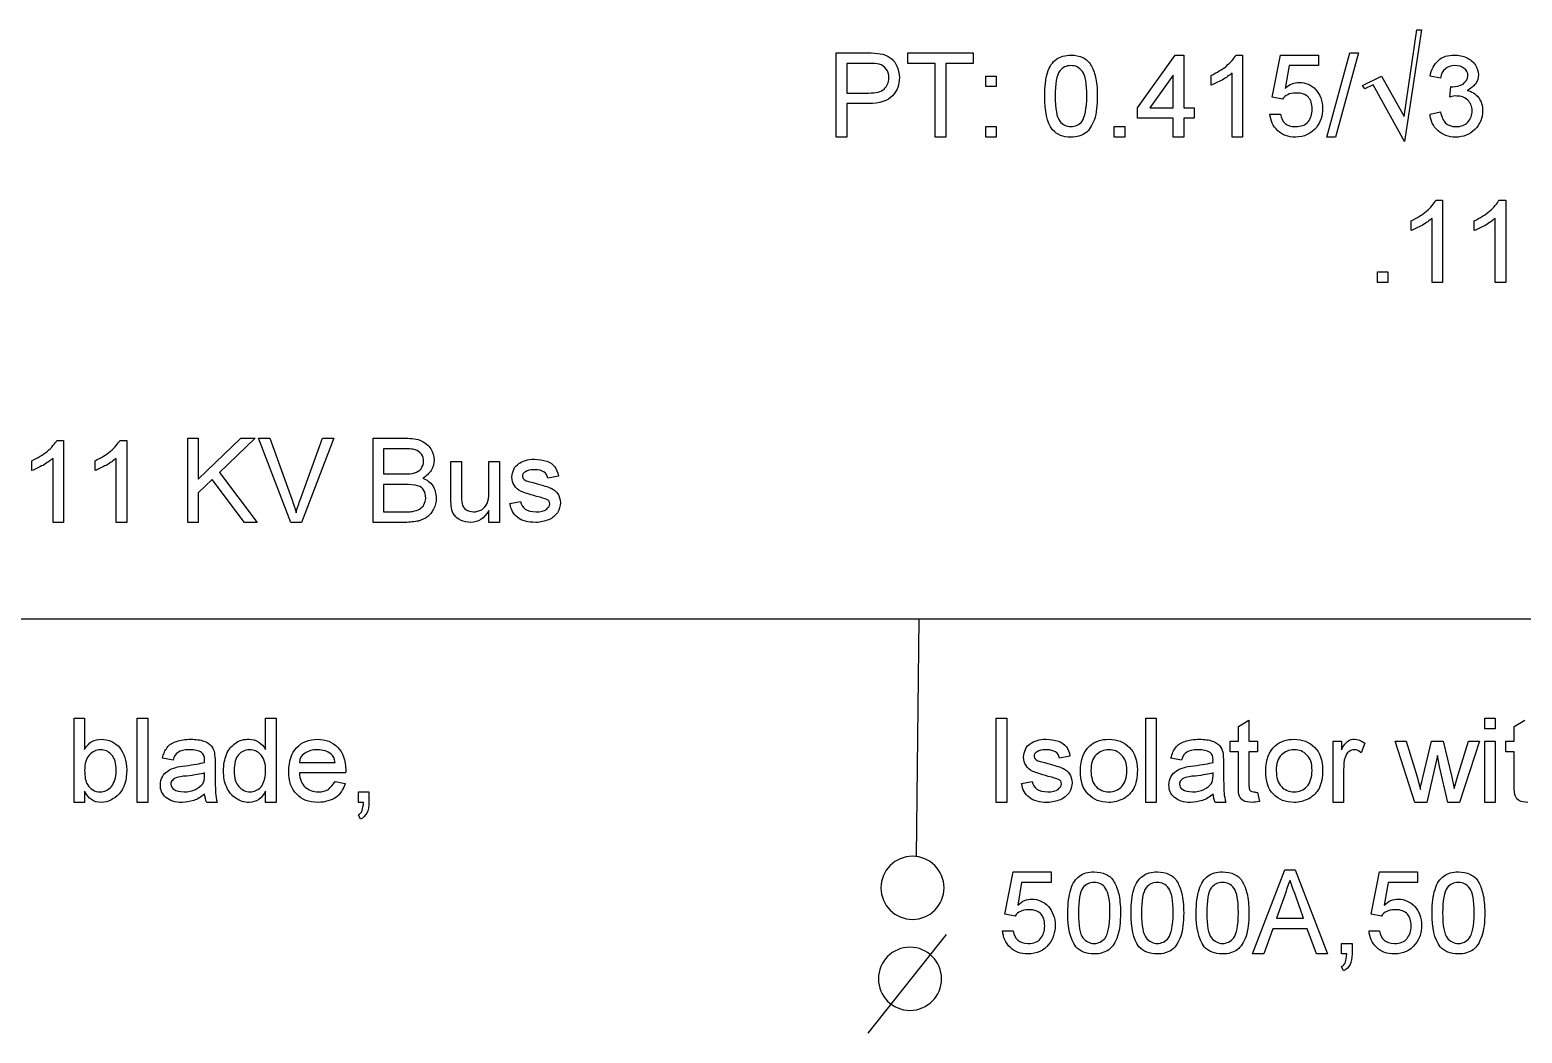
# Model space of a CAD drawing. Header units: millimetres. Extents: x 12 to 286, y 8 to 173.
# Drawn here: x 235.48 to 260.48, y 44.18 to 60.99 of the extents above; entities that cross this region are included whole.
import ezdxf

# ---------------------------------------------------------------- set-up
doc = ezdxf.new("R2010")
doc.units = ezdxf.units.MM
doc.layers.get('0').update_dxf_attribs({"linetype": 'CONTINUOUS'})

msp = doc.modelspace()

# ---------------------------------------------------------------- linework, layer by layer
at = {"color": 0}
for p, q in [((258.506, 59.5422), (258.721, 60.9946)), ((258.798, 60.9946), (258.514, 59.122)), ((258.721, 60.9946), (258.798, 60.9946)), ((248.991, 59.1965), (248.991, 60.6076)), ((248.991, 60.6076), (249.513, 60.6076)), ((250.19, 60.4312), (250.19, 60.6076)), ((250.19, 60.6076), (251.284, 60.6076)), ((251.284, 60.6076), (251.284, 60.4312)), ((254.036, 59.6896), (254.67, 60.5716)), ((254.67, 60.5716), (254.812, 60.5716)), ((254.812, 60.5716), (254.812, 59.6896)), ((255.685, 60.5716), (255.8, 60.5716)), ((255.8, 60.5716), (255.8, 59.1965)), ((256.293, 59.866), (256.433, 60.5716)), ((256.433, 60.5716), (257.069, 60.5716)), ((257.069, 60.5716), (257.069, 60.3952)), ((257.211, 59.1965), (257.598, 60.6076)), ((257.743, 60.6076), (257.354, 59.1965)), ((257.598, 60.6076), (257.743, 60.6076)), ((249.532, 60.4312), (249.167, 60.4312)), ((249.167, 60.4312), (249.167, 59.9362)), ((250.649, 60.4312), (250.19, 60.4312)), ((250.649, 59.1965), (250.649, 60.4312)), ((251.284, 60.4312), (250.825, 60.4312)), ((250.825, 60.4312), (250.825, 59.1965)), ((255.623, 59.1965), (255.623, 60.2686)), ((256.577, 60.3952), (256.512, 60.0107)), ((257.069, 60.3952), (256.577, 60.3952)), ((251.495, 60.0424), (251.495, 60.2188)), ((251.495, 60.2188), (251.671, 60.2188)), ((251.671, 60.0424), (251.495, 60.0424)), ((251.671, 60.2188), (251.671, 60.0424)), ((254.635, 60.234), (254.244, 59.6896)), ((254.635, 59.6896), (254.635, 60.234)), ((255.271, 60.0661), (255.271, 60.2287)), ((257.81, 60.0632), (258.127, 60.2188)), ((257.845, 60.0054), (257.81, 60.0632)), ((257.984, 60.0728), (257.845, 60.0054)), ((258.514, 59.122), (257.984, 60.0728)), ((258.127, 60.2188), (258.506, 59.5422)), ((259.115, 60.1846), (258.939, 60.2188)), ((259.272, 59.866), (259.29, 60.0424)), ((249.167, 59.9362), (249.535, 59.9362)), ((249.525, 59.7598), (249.167, 59.7598)), ((249.167, 59.7598), (249.167, 59.1965)), ((252.483, 59.8826), (252.483, 59.8826)), ((256.469, 59.8318), (256.293, 59.866)), ((254.036, 59.5133), (254.036, 59.6896)), ((254.635, 59.5133), (254.036, 59.5133)), ((254.244, 59.6896), (254.635, 59.6896)), ((254.635, 59.1965), (254.635, 59.5133)), ((254.812, 59.6896), (254.988, 59.6896)), ((254.988, 59.5133), (254.812, 59.5133)), ((254.812, 59.5133), (254.812, 59.1965)), ((254.988, 59.6896), (254.988, 59.5133)), ((256.257, 59.5835), (256.433, 59.5835)), ((258.939, 59.5835), (259.115, 59.6194)), ((251.495, 59.1965), (251.495, 59.3729)), ((251.495, 59.3729), (251.671, 59.3729)), ((251.671, 59.3729), (251.671, 59.1965)), ((253.647, 59.1965), (253.647, 59.3729)), ((253.647, 59.3729), (253.824, 59.3729)), ((253.824, 59.3729), (253.824, 59.1965)), ((249.167, 59.1965), (248.991, 59.1965)), ((250.825, 59.1965), (250.649, 59.1965)), ((251.671, 59.1965), (251.495, 59.1965)), ((253.824, 59.1965), (253.647, 59.1965)), ((254.812, 59.1965), (254.635, 59.1965)), ((255.8, 59.1965), (255.623, 59.1965)), ((257.354, 59.1965), (257.211, 59.1965)), ((259.037, 58.1381), (259.151, 58.1381)), ((259.151, 58.1381), (259.151, 56.7612)), ((260.095, 58.1381), (260.21, 58.1381)), ((260.21, 58.1381), (260.21, 56.7612)), ((258.622, 57.6308), (258.622, 57.7935)), ((258.975, 56.7612), (258.975, 57.8337)), ((259.68, 57.6308), (259.68, 57.7935)), ((260.033, 56.7612), (260.033, 57.8337)), ((258.057, 56.7612), (258.057, 56.9376)), ((258.057, 56.9376), (258.233, 56.9376)), ((258.233, 56.7612), (258.057, 56.7612)), ((258.233, 56.9376), (258.233, 56.7612)), ((259.151, 56.7612), (258.975, 56.7612)), ((260.21, 56.7612), (260.033, 56.7612)), ((235.93, 54.1154), (236.044, 54.1154)), ((236.044, 54.1154), (236.044, 52.7403)), ((236.988, 54.1154), (237.103, 54.1154)), ((237.103, 54.1154), (237.103, 52.7403)), ((238.125, 52.7403), (238.125, 54.1514)), ((238.125, 54.1514), (238.301, 54.1514)), ((238.301, 54.1514), (238.301, 53.4652)), ((238.301, 53.4652), (239.014, 54.1514)), ((239.254, 54.1514), (238.658, 53.5767)), ((239.014, 54.1514), (239.254, 54.1514)), ((239.852, 52.7403), (239.308, 54.1514)), ((239.308, 54.1514), (239.5, 54.1514)), ((239.5, 54.1514), (239.868, 53.129)), ((240.016, 53.129), (240.382, 54.1514)), ((240.575, 54.1514), (240.032, 52.7403)), ((240.382, 54.1514), (240.575, 54.1514)), ((241.23, 52.7403), (241.23, 54.1514)), ((241.23, 54.1514), (241.773, 54.1514)), ((235.515, 53.6099), (235.515, 53.7725)), ((235.868, 52.7403), (235.868, 53.8124)), ((236.573, 53.6099), (236.573, 53.7725)), ((236.926, 52.7403), (236.926, 53.8124)), ((241.708, 53.975), (241.406, 53.975)), ((241.406, 53.975), (241.406, 53.552)), ((242.535, 53.1428), (242.535, 53.7626)), ((242.535, 53.7626), (242.711, 53.7626)), ((242.711, 53.7626), (242.711, 53.2282)), ((243.17, 53.2462), (243.17, 53.7626)), ((243.17, 53.7626), (243.346, 53.7626)), ((243.346, 53.7626), (243.346, 52.7403)), ((238.658, 53.5767), (239.29, 52.7403)), ((241.406, 53.552), (241.733, 53.552)), ((244.335, 53.516), (244.158, 53.4818)), ((238.536, 53.4596), (238.301, 53.2335)), ((239.077, 52.7403), (238.536, 53.4596)), ((241.755, 53.3756), (241.406, 53.3756)), ((241.406, 53.3756), (241.406, 52.9167)), ((238.301, 53.2335), (238.301, 52.7403)), ((243.523, 53.0571), (243.699, 53.0931)), ((241.406, 52.9167), (241.767, 52.9167)), ((243.17, 52.7403), (243.17, 52.9389)), ((236.044, 52.7403), (235.868, 52.7403)), ((237.103, 52.7403), (236.926, 52.7403)), ((238.301, 52.7403), (238.125, 52.7403)), ((239.29, 52.7403), (239.077, 52.7403)), ((240.032, 52.7403), (239.852, 52.7403)), ((241.764, 52.7403), (241.23, 52.7403)), ((243.346, 52.7403), (243.17, 52.7403)), ((170.279, 51.1253), (279.795, 51.1253)), ((250.373, 51.1253), (250.332, 47.1456)), ((236.221, 48.048), (236.221, 49.4591)), ((236.221, 49.4591), (236.397, 49.4591)), ((236.397, 49.4591), (236.397, 48.937)), ((237.279, 48.048), (237.279, 49.4591)), ((237.279, 49.4591), (237.455, 49.4591)), ((237.455, 49.4591), (237.455, 48.048)), ((239.43, 48.9342), (239.43, 49.4591)), ((239.43, 49.4591), (239.606, 49.4591)), ((239.606, 49.4591), (239.606, 48.048)), ((251.671, 48.048), (251.671, 49.4591)), ((251.671, 49.4591), (251.847, 49.4591)), ((251.847, 49.4591), (251.847, 48.048)), ((254.176, 48.048), (254.176, 49.4591)), ((254.176, 49.4591), (254.353, 49.4591)), ((254.353, 49.4591), (254.353, 48.048)), ((255.728, 49.3201), (255.904, 49.4235)), ((255.728, 49.0721), (255.728, 49.3201)), ((255.904, 49.4235), (255.904, 49.0721)), ((259.857, 49.2827), (259.857, 49.4591)), ((259.857, 49.4591), (260.033, 49.4591)), ((260.033, 49.2827), (259.857, 49.2827)), ((260.033, 49.4591), (260.033, 49.2827)), ((260.35, 49.3201), (260.526, 49.4235)), ((260.35, 49.0721), (260.35, 49.3201)), ((255.588, 48.8957), (255.588, 49.0721)), ((255.588, 49.0721), (255.728, 49.0721)), ((255.904, 49.0721), (256.046, 49.0721)), ((256.046, 49.0721), (256.046, 48.8957)), ((257.315, 48.048), (257.315, 49.0721)), ((257.315, 49.0721), (257.458, 49.0721)), ((257.458, 49.0721), (257.458, 48.9313)), ((257.845, 49.0418), (257.788, 48.8805)), ((258.687, 48.048), (258.358, 49.0721)), ((258.358, 49.0721), (258.539, 49.0721)), ((258.539, 49.0721), (258.724, 48.4766)), ((258.819, 48.4671), (258.966, 49.0721)), ((258.966, 49.0721), (259.158, 49.0721)), ((259.158, 49.0721), (259.307, 48.4699)), ((259.401, 48.4794), (259.585, 49.0721)), ((259.769, 49.0721), (259.435, 48.048)), ((259.585, 49.0721), (259.769, 49.0721)), ((259.857, 48.048), (259.857, 49.0721)), ((259.857, 49.0721), (260.033, 49.0721)), ((260.033, 49.0721), (260.033, 48.048)), ((260.21, 48.8957), (260.21, 49.0721)), ((260.21, 49.0721), (260.35, 49.0721)), ((237.878, 48.7535), (237.702, 48.7895)), ((252.906, 48.8237), (252.729, 48.7895)), ((254.776, 48.7535), (254.599, 48.7895)), ((255.728, 48.8957), (255.588, 48.8957)), ((255.728, 48.3415), (255.728, 48.8957)), ((256.046, 48.8957), (255.904, 48.8957)), ((255.904, 48.8957), (255.904, 48.3528)), ((259.063, 48.835), (258.887, 48.048)), ((259.1, 48.6488), (259.063, 48.835)), ((260.35, 48.8957), (260.21, 48.8957)), ((260.35, 48.3415), (260.35, 48.8957)), ((238.406, 48.4946), (238.408, 48.5429)), ((238.584, 48.7204), (238.584, 48.5098)), ((239.995, 48.7193), (240.594, 48.7193)), ((240.769, 48.5429), (239.995, 48.5429)), ((253.082, 48.5771), (253.082, 48.5771)), ((255.304, 48.4946), (255.305, 48.5429)), ((255.481, 48.7204), (255.481, 48.5098)), ((256.187, 48.5771), (256.187, 48.5771)), ((257.492, 48.5937), (257.492, 48.048)), ((259.239, 48.048), (259.1, 48.6488)), ((240.592, 48.4008), (240.765, 48.3665)), ((240.592, 48.4008), (240.592, 48.4008)), ((252.096, 48.3665), (252.272, 48.4008)), ((258.724, 48.4766), (258.778, 48.2618)), ((259.307, 48.4699), (259.344, 48.2822)), ((259.344, 48.2822), (259.401, 48.4794)), ((236.397, 48.048), (236.221, 48.048)), ((236.397, 48.2353), (236.397, 48.048)), ((237.455, 48.048), (237.279, 48.048)), ((238.408, 48.1902), (238.408, 48.1902)), ((238.618, 48.048), (238.442, 48.048)), ((239.43, 48.048), (239.43, 48.2367)), ((239.606, 48.048), (239.43, 48.048)), ((240.983, 48.048), (240.983, 48.2244)), ((240.983, 48.2244), (241.16, 48.2244)), ((241.07, 48.048), (240.983, 48.048)), ((241.16, 48.2244), (241.16, 48.048)), ((251.847, 48.048), (251.671, 48.048)), ((254.353, 48.048), (254.176, 48.048)), ((255.305, 48.1902), (255.305, 48.1902)), ((255.517, 48.048), (255.341, 48.048)), ((256.046, 48.2148), (256.081, 48.0646)), ((257.492, 48.048), (257.315, 48.048)), ((258.887, 48.048), (258.687, 48.048)), ((259.435, 48.048), (259.239, 48.048)), ((260.033, 48.048), (259.857, 48.048)), ((241.017, 47.7654), (240.983, 47.8374)), ((251.813, 46.1779), (251.954, 46.8835)), ((251.954, 46.8835), (252.589, 46.8835)), ((252.589, 46.8835), (252.589, 46.7071)), ((255.966, 45.5083), (256.508, 46.9194)), ((256.508, 46.9194), (256.678, 46.9194)), ((256.678, 46.9194), (257.219, 45.5083)), ((257.951, 46.1779), (258.093, 46.8835)), ((258.093, 46.8835), (258.727, 46.8835)), ((258.727, 46.8835), (258.727, 46.7071)), ((252.097, 46.7071), (252.032, 46.3243)), ((252.589, 46.7071), (252.097, 46.7071)), ((258.236, 46.7071), (258.17, 46.3243)), ((258.727, 46.7071), (258.236, 46.7071)), ((256.504, 46.4936), (256.366, 46.1077)), ((256.819, 46.1077), (256.694, 46.4619)), ((251.99, 46.1437), (251.813, 46.1779)), ((252.871, 46.1959), (252.871, 46.1959)), ((253.93, 46.1959), (253.93, 46.1959)), ((255.022, 46.1959), (255.022, 46.1959)), ((256.366, 46.1077), (256.819, 46.1077)), ((258.127, 46.1437), (257.951, 46.1779)), ((258.975, 46.1959), (258.975, 46.1959)), ((249.527, 44.1812), (250.839, 45.8336)), ((251.777, 45.8971), (251.954, 45.8971)), ((256.304, 45.9313), (256.153, 45.5083)), ((256.883, 45.9313), (256.304, 45.9313)), ((257.035, 45.5083), (256.883, 45.9313)), ((257.917, 45.8971), (258.093, 45.8971)), ((256.153, 45.5083), (255.966, 45.5083)), ((257.219, 45.5083), (257.035, 45.5083)), ((257.458, 45.5083), (257.458, 45.6847)), ((257.458, 45.6847), (257.634, 45.6847)), ((257.544, 45.5083), (257.458, 45.5083)), ((257.634, 45.6847), (257.634, 45.5083)), ((257.492, 45.2258), (257.458, 45.296))]:
    msp.add_line(p, q, dxfattribs=at)
for points in [[(249.513, 60.6076), (249.596, 60.6076), (249.676, 60.6019), (249.724, 60.5938)], [(249.724, 60.5938), (249.783, 60.5868), (249.849, 60.5592), (249.896, 60.5261)], [(249.896, 60.5261), (249.934, 60.4972), (249.979, 60.4478), (250.007, 60.3885)], [(252.679, 60.5014), (252.738, 60.5483), (252.826, 60.5716), (252.924, 60.5716)], [(252.924, 60.5716), (252.99, 60.5716), (253.063, 60.5578), (253.124, 60.5289)], [(253.124, 60.5289), (253.183, 60.5028), (253.23, 60.4573), (253.258, 60.4023)], [(255.528, 60.3885), (255.598, 60.4545), (255.655, 60.5123), (255.685, 60.5716)], [(259.079, 60.4795), (259.14, 60.5483), (259.242, 60.5716), (259.351, 60.5716)], [(259.351, 60.5716), (259.417, 60.5716), (259.493, 60.5564), (259.556, 60.5261)], [(259.556, 60.5261), (259.613, 60.5), (259.667, 60.4559), (259.699, 60.4037)], [(249.709, 60.4188), (249.671, 60.4312), (249.618, 60.4312), (249.532, 60.4312)], [(249.827, 60.3373), (249.789, 60.3857), (249.757, 60.4051), (249.709, 60.4188)], [(249.873, 60.1885), (249.873, 60.2562), (249.858, 60.2961), (249.827, 60.3373)], [(250.007, 60.3885), (250.026, 60.3321), (250.049, 60.2643), (250.049, 60.1941)], [(252.483, 59.8826), (252.483, 60.0495), (252.499, 60.1733), (252.532, 60.2767)], [(252.532, 60.2767), (252.561, 60.3843), (252.614, 60.4545), (252.679, 60.5014)], [(252.735, 60.3056), (252.683, 60.2354), (252.659, 60.0893), (252.659, 59.884)], [(252.922, 60.3952), (252.843, 60.3952), (252.785, 60.3663), (252.735, 60.3056)], [(253.117, 60.2947), (253.057, 60.3719), (253.004, 60.3952), (252.922, 60.3952)], [(253.188, 59.884), (253.188, 60.0964), (253.165, 60.2273), (253.117, 60.2947)], [(253.258, 60.4023), (253.289, 60.3567), (253.315, 60.2809), (253.334, 60.2022)], [(255.271, 60.2287), (255.368, 60.2809), (255.455, 60.3264), (255.528, 60.3885)], [(255.623, 60.2686), (255.58, 60.2368), (255.524, 60.1913), (255.455, 60.1528)], [(258.939, 60.2188), (258.96, 60.3321), (259.006, 60.4174), (259.079, 60.4795)], [(259.196, 60.343), (259.151, 60.3127), (259.128, 60.2548), (259.115, 60.1846)], [(259.357, 60.3952), (259.284, 60.3952), (259.239, 60.3772), (259.196, 60.343)], [(259.514, 60.3472), (259.469, 60.3829), (259.42, 60.3952), (259.357, 60.3952)], [(259.574, 60.2245), (259.574, 60.2837), (259.553, 60.3155), (259.514, 60.3472)], [(259.699, 60.4037), (259.727, 60.361), (259.751, 60.2975), (259.751, 60.2382)], [(249.796, 60.0026), (249.837, 60.0481), (249.873, 60.1087), (249.873, 60.1885)], [(250.049, 60.1941), (250.049, 60.0812), (250.01, 59.9708), (249.935, 59.8868)], [(253.334, 60.2022), (253.354, 60.1292), (253.365, 60.0177), (253.365, 59.8826)], [(255.455, 60.1528), (255.384, 60.1239), (255.324, 60.0851), (255.271, 60.0661)], [(256.512, 60.0107), (256.585, 60.0893), (256.667, 60.1126), (256.749, 60.1126)], [(256.749, 60.1126), (256.848, 60.1126), (256.952, 60.0728), (257.026, 59.9916)], [(259.29, 60.0424), (259.29, 60.041), (259.31, 60.041), (259.316, 60.041)], [(259.316, 60.041), (259.374, 60.041), (259.442, 60.0562), (259.494, 60.0851)], [(259.494, 60.0851), (259.538, 60.1253), (259.574, 60.1624), (259.574, 60.2245)], [(259.702, 60.0865), (259.662, 60.0509), (259.623, 60.0054), (259.559, 59.9779)], [(259.751, 60.2382), (259.751, 60.1885), (259.734, 60.132), (259.702, 60.0865)], [(249.935, 59.8868), (249.851, 59.8068), (249.723, 59.7598), (249.525, 59.7598)], [(249.535, 59.9362), (249.652, 59.9362), (249.745, 59.9585), (249.796, 60.0026)], [(252.616, 59.3178), (252.519, 59.4487), (252.483, 59.6304), (252.483, 59.8826)], [(252.659, 59.884), (252.659, 59.6731), (252.685, 59.527), (252.736, 59.4653)], [(253.112, 59.4653), (253.154, 59.5327), (253.188, 59.6678), (253.188, 59.884)], [(253.365, 59.8826), (253.365, 59.7309), (253.348, 59.5947), (253.317, 59.4914)], [(256.555, 59.9073), (256.516, 59.8978), (256.492, 59.8622), (256.469, 59.8318)], [(256.697, 59.9362), (256.631, 59.9362), (256.588, 59.9267), (256.555, 59.9073)], [(256.902, 59.8646), (256.859, 59.913), (256.795, 59.9362), (256.697, 59.9362)], [(256.963, 59.665), (256.963, 59.7574), (256.944, 59.8152), (256.902, 59.8646)], [(257.026, 59.9916), (257.092, 59.9158), (257.139, 59.8039), (257.139, 59.6759)], [(259.387, 59.8854), (259.348, 59.8911), (259.318, 59.8784), (259.272, 59.866)], [(259.571, 59.8152), (259.512, 59.8674), (259.461, 59.8854), (259.387, 59.8854)], [(259.559, 59.9779), (259.635, 59.9694), (259.705, 59.92), (259.752, 59.8593)], [(259.644, 59.6374), (259.644, 59.7147), (259.62, 59.7683), (259.571, 59.8152)], [(259.752, 59.8593), (259.798, 59.8015), (259.821, 59.7242), (259.821, 59.6332)], [(256.389, 59.3027), (256.304, 59.3852), (256.268, 59.4678), (256.257, 59.5835)], [(256.433, 59.5835), (256.446, 59.5133), (256.472, 59.461), (256.512, 59.4251)], [(256.897, 59.4526), (256.939, 59.5147), (256.963, 59.5768), (256.963, 59.665)], [(257.139, 59.6759), (257.139, 59.5588), (257.105, 59.4487), (257.035, 59.3605)], [(259.073, 59.3037), (258.986, 59.3866), (258.95, 59.4692), (258.939, 59.5835)], [(259.115, 59.6194), (259.135, 59.5327), (259.162, 59.4692), (259.201, 59.4307)], [(259.574, 59.4487), (259.621, 59.5094), (259.644, 59.563), (259.644, 59.6374)], [(259.821, 59.6332), (259.821, 59.5189), (259.778, 59.4085), (259.691, 59.3231)], [(252.924, 59.1965), (252.787, 59.1965), (252.691, 59.2363), (252.616, 59.3178)], [(252.736, 59.4653), (252.785, 59.4071), (252.849, 59.3729), (252.924, 59.3729)], [(252.924, 59.3729), (252.993, 59.3729), (253.062, 59.4032), (253.112, 59.4653)], [(253.17, 59.2667), (253.099, 59.2197), (253.023, 59.1965), (252.924, 59.1965)], [(253.317, 59.4914), (253.276, 59.3961), (253.235, 59.3136), (253.17, 59.2667)], [(256.684, 59.1965), (256.563, 59.1965), (256.465, 59.2307), (256.389, 59.3027)], [(256.512, 59.4251), (256.55, 59.3961), (256.61, 59.3729), (256.686, 59.3729)], [(257.035, 59.3605), (256.949, 59.2543), (256.833, 59.1965), (256.684, 59.1965)], [(256.686, 59.3729), (256.78, 59.3729), (256.851, 59.399), (256.897, 59.4526)], [(259.368, 59.1965), (259.248, 59.1965), (259.151, 59.2321), (259.073, 59.3037)], [(259.201, 59.4307), (259.235, 59.3961), (259.297, 59.3729), (259.373, 59.3729)], [(259.691, 59.3231), (259.602, 59.2434), (259.498, 59.1965), (259.368, 59.1965)], [(259.373, 59.3729), (259.457, 59.3729), (259.529, 59.3975), (259.574, 59.4487)], [(258.88, 57.9547), (258.95, 58.0196), (259.006, 58.0789), (259.037, 58.1381)], [(259.938, 57.9547), (260.008, 58.0196), (260.065, 58.0789), (260.095, 58.1381)], [(258.622, 57.7935), (258.72, 57.8474), (258.807, 57.8915), (258.88, 57.9547)], [(258.975, 57.8337), (258.932, 57.8033), (258.875, 57.7564), (258.807, 57.7176)], [(259.68, 57.7935), (259.778, 57.8474), (259.865, 57.8915), (259.938, 57.9547)], [(260.033, 57.8337), (259.99, 57.8033), (259.934, 57.7564), (259.865, 57.7176)], [(258.807, 57.7176), (258.735, 57.6901), (258.676, 57.6502), (258.622, 57.6308)], [(259.865, 57.7176), (259.793, 57.6901), (259.734, 57.6502), (259.68, 57.6308)], [(235.773, 53.9323), (235.843, 53.9983), (235.899, 54.0561), (235.93, 54.1154)], [(236.831, 53.9323), (236.901, 53.9983), (236.958, 54.0561), (236.988, 54.1154)], [(241.773, 54.1514), (241.879, 54.1514), (241.971, 54.1376), (242.039, 54.1087)], [(242.039, 54.1087), (242.095, 54.0812), (242.159, 54.0343), (242.196, 53.9736)], [(235.515, 53.7725), (235.613, 53.8247), (235.7, 53.8702), (235.773, 53.9323)], [(235.868, 53.8124), (235.825, 53.7806), (235.768, 53.7351), (235.7, 53.6967)], [(236.573, 53.7725), (236.671, 53.8247), (236.758, 53.8702), (236.831, 53.9323)], [(236.926, 53.8124), (236.883, 53.7806), (236.827, 53.7351), (236.758, 53.6967)], [(241.937, 53.9556), (241.891, 53.975), (241.815, 53.975), (241.708, 53.975)], [(242.04, 53.8826), (242.004, 53.9253), (241.982, 53.9418), (241.937, 53.9556)], [(242.037, 53.6374), (242.052, 53.6773), (242.076, 53.7118), (242.076, 53.7602)], [(242.076, 53.7602), (242.076, 53.8081), (242.065, 53.8484), (242.04, 53.8826)], [(242.196, 53.9736), (242.229, 53.9143), (242.252, 53.8508), (242.252, 53.7849)], [(242.252, 53.7849), (242.252, 53.7284), (242.237, 53.6663), (242.205, 53.6113)], [(243.673, 53.7256), (243.698, 53.7464), (243.736, 53.7626), (243.783, 53.7767)], [(243.783, 53.7767), (243.824, 53.7986), (243.878, 53.7986), (243.932, 53.7986)], [(243.932, 53.7986), (244.005, 53.7986), (244.081, 53.7877), (244.142, 53.764)], [(244.142, 53.764), (244.195, 53.7531), (244.246, 53.7104), (244.274, 53.672)], [(235.7, 53.6967), (235.628, 53.6691), (235.569, 53.6293), (235.515, 53.6099)], [(236.758, 53.6967), (236.686, 53.6691), (236.627, 53.6293), (236.573, 53.6099)], [(241.733, 53.552), (241.818, 53.552), (241.884, 53.5573), (241.923, 53.5686)], [(241.923, 53.5686), (241.966, 53.5876), (242.013, 53.6056), (242.037, 53.6374)], [(242.205, 53.6113), (242.165, 53.5615), (242.126, 53.5146), (242.062, 53.4818)], [(243.557, 53.498), (243.557, 53.5506), (243.568, 53.5876), (243.589, 53.6279)], [(243.589, 53.6279), (243.6, 53.6773), (243.639, 53.6995), (243.673, 53.7256)], [(243.783, 53.5905), (243.746, 53.5795), (243.733, 53.5436), (243.733, 53.516)], [(243.733, 53.516), (243.733, 53.498), (243.741, 53.4818), (243.754, 53.4666)], [(243.944, 53.6222), (243.858, 53.6222), (243.815, 53.6113), (243.783, 53.5905)], [(244.093, 53.5852), (244.056, 53.6099), (244.009, 53.6222), (243.944, 53.6222)], [(244.158, 53.4818), (244.15, 53.5259), (244.129, 53.5601), (244.093, 53.5852)], [(244.274, 53.672), (244.3, 53.6402), (244.323, 53.5809), (244.335, 53.516)], [(241.977, 53.352), (241.923, 53.3756), (241.851, 53.3756), (241.755, 53.3756)], [(242.081, 53.2751), (242.061, 53.3217), (242.026, 53.3382), (241.977, 53.352)], [(242.062, 53.4818), (242.128, 53.4568), (242.19, 53.4141), (242.229, 53.3548)], [(242.112, 53.1453), (242.112, 53.2021), (242.102, 53.2391), (242.081, 53.2751)], [(242.229, 53.3548), (242.264, 53.3026), (242.288, 53.2253), (242.288, 53.1442)], [(243.597, 53.359), (243.57, 53.406), (243.557, 53.4472), (243.557, 53.498)], [(243.712, 53.2599), (243.657, 53.2874), (243.623, 53.3164), (243.597, 53.359)], [(243.968, 53.1742), (243.84, 53.2158), (243.762, 53.2349), (243.712, 53.2599)], [(243.754, 53.4666), (243.761, 53.4568), (243.789, 53.4388), (243.818, 53.4293)], [(243.818, 53.4293), (243.83, 53.4293), (243.882, 53.4127), (243.962, 53.3936)], [(243.962, 53.3936), (244.074, 53.3658), (244.162, 53.3329), (244.212, 53.3121)], [(244.212, 53.3121), (244.255, 53.2998), (244.3, 53.2599), (244.328, 53.2197)], [(239.868, 53.129), (239.893, 53.0585), (239.922, 52.9703), (239.941, 52.8987)], [(239.941, 52.8987), (239.956, 52.9816), (239.987, 53.0532), (240.016, 53.129)], [(242.01, 52.9594), (242.037, 52.9855), (242.063, 53.0006), (242.083, 53.0338)], [(242.083, 53.0338), (242.099, 53.0737), (242.112, 53.1026), (242.112, 53.1453)], [(242.288, 53.1442), (242.288, 53.0849), (242.274, 53.0186), (242.245, 52.9622)], [(242.544, 52.9855), (242.535, 53.0186), (242.535, 53.0712), (242.535, 53.1428)], [(242.711, 53.2282), (242.711, 53.1442), (242.714, 53.0849), (242.721, 53.0546)], [(242.721, 53.0546), (242.728, 53.013), (242.752, 52.9788), (242.787, 52.9537)], [(243.052, 52.9537), (243.086, 52.9911), (243.125, 53.013), (243.143, 53.0571)], [(243.143, 53.0571), (243.158, 53.1012), (243.17, 53.1633), (243.17, 53.2462)], [(243.655, 52.8204), (243.576, 52.8821), (243.542, 52.9527), (243.523, 53.0571)], [(243.699, 53.0931), (243.709, 53.0366), (243.735, 52.9925), (243.778, 52.9622)], [(244.14, 53.1262), (244.11, 53.14), (244.059, 53.1551), (243.968, 53.1742)], [(244.136, 52.9565), (244.169, 52.9939), (244.192, 53.0144), (244.192, 53.0504)], [(244.192, 53.0504), (244.192, 53.0849), (244.174, 53.1068), (244.14, 53.1262)], [(244.369, 53.0684), (244.369, 53.0186), (244.352, 52.9551), (244.318, 52.9029)], [(244.328, 53.2197), (244.346, 53.1841), (244.369, 53.129), (244.369, 53.0684)], [(241.989, 52.7636), (241.922, 52.7512), (241.852, 52.7403), (241.764, 52.7403)], [(241.767, 52.9167), (241.826, 52.9167), (241.873, 52.9195), (241.898, 52.9237)], [(241.898, 52.9237), (241.931, 52.9399), (241.979, 52.9414), (242.01, 52.9594)], [(242.143, 52.8327), (242.092, 52.8066), (242.051, 52.7787), (241.989, 52.7636)], [(242.245, 52.9622), (242.208, 52.9138), (242.185, 52.863), (242.143, 52.8327)], [(242.595, 52.8602), (242.562, 52.9001), (242.554, 52.9361), (242.544, 52.9855)], [(242.704, 52.7734), (242.645, 52.7967), (242.619, 52.8257), (242.595, 52.8602)], [(242.864, 52.7403), (242.804, 52.7403), (242.754, 52.7512), (242.704, 52.7734)], [(242.787, 52.9537), (242.819, 52.9399), (242.863, 52.9167), (242.912, 52.9167)], [(243.17, 52.9389), (243.096, 52.8105), (242.992, 52.7403), (242.864, 52.7403)], [(242.912, 52.9167), (242.952, 52.9167), (243.007, 52.929), (243.052, 52.9537)], [(243.958, 52.7403), (243.822, 52.7403), (243.724, 52.7664), (243.655, 52.8204)], [(243.778, 52.9622), (243.819, 52.9399), (243.882, 52.9167), (243.961, 52.9167)], [(244.173, 52.783), (244.104, 52.7636), (244.038, 52.7403), (243.958, 52.7403)], [(243.961, 52.9167), (244.034, 52.9167), (244.098, 52.9304), (244.136, 52.9565)], [(244.318, 52.9029), (244.278, 52.856), (244.237, 52.8105), (244.173, 52.783)], [(236.397, 48.937), (236.469, 49.0594), (236.561, 49.1063), (236.674, 49.1063)], [(236.674, 49.1063), (236.725, 49.1063), (236.795, 49.094), (236.85, 49.0693)], [(236.85, 49.0693), (236.896, 49.0442), (236.951, 49.0086), (236.987, 48.9631)], [(237.78, 48.9659), (237.813, 49.0238), (237.869, 49.0456), (237.938, 49.0707)], [(237.938, 49.0707), (237.998, 49.094), (238.087, 49.1063), (238.176, 49.1063)], [(238.176, 49.1063), (238.262, 49.1063), (238.338, 49.0968), (238.395, 49.0746)], [(238.395, 49.0746), (238.443, 49.0636), (238.493, 49.0266), (238.519, 48.9948)], [(238.776, 48.8516), (238.804, 48.937), (238.859, 48.9962), (238.927, 49.0403)], [(238.927, 49.0403), (238.985, 49.094), (239.069, 49.1063), (239.152, 49.1063)], [(239.152, 49.1063), (239.211, 49.1063), (239.266, 49.0911), (239.314, 49.0583)], [(239.314, 49.0583), (239.353, 49.0305), (239.401, 48.985), (239.43, 48.9342)], [(239.952, 48.9659), (240.032, 49.0594), (240.158, 49.1063), (240.301, 49.1063)], [(240.301, 49.1063), (240.43, 49.1063), (240.552, 49.0608), (240.64, 48.9701)], [(252.162, 48.9356), (252.171, 48.985), (252.21, 49.0086), (252.246, 49.0333)], [(252.246, 49.0333), (252.269, 49.0555), (252.309, 49.0707), (252.356, 49.0859)], [(252.356, 49.0859), (252.397, 49.1063), (252.451, 49.1063), (252.504, 49.1063)], [(252.504, 49.1063), (252.577, 49.1063), (252.654, 49.0954), (252.713, 49.0721)], [(252.713, 49.0721), (252.768, 49.0608), (252.817, 49.0181), (252.846, 48.9797)], [(253.239, 48.9948), (253.322, 49.0721), (253.434, 49.1063), (253.56, 49.1063)], [(253.56, 49.1063), (253.693, 49.1063), (253.814, 49.0608), (253.902, 48.9701)], [(254.678, 48.9659), (254.713, 49.0238), (254.768, 49.0456), (254.835, 49.0707)], [(254.835, 49.0707), (254.897, 49.094), (254.984, 49.1063), (255.075, 49.1063)], [(255.075, 49.1063), (255.159, 49.1063), (255.238, 49.0968), (255.294, 49.0746)], [(255.294, 49.0746), (255.342, 49.0636), (255.39, 49.0266), (255.417, 48.9948)], [(256.344, 48.9948), (256.427, 49.0721), (256.538, 49.1063), (256.664, 49.1063)], [(256.664, 49.1063), (256.798, 49.1063), (256.917, 49.0608), (257.007, 48.9701)], [(257.458, 48.9313), (257.496, 49.0142), (257.532, 49.0499), (257.564, 49.0721)], [(257.564, 49.0721), (257.597, 49.1063), (257.633, 49.1063), (257.672, 49.1063)], [(257.672, 49.1063), (257.727, 49.1063), (257.787, 49.0844), (257.845, 49.0418)], [(236.475, 48.8417), (236.42, 48.7881), (236.397, 48.6971), (236.397, 48.5842)], [(236.664, 48.9299), (236.584, 48.9299), (236.529, 48.901), (236.475, 48.8417)], [(236.849, 48.8446), (236.788, 48.9066), (236.737, 48.9299), (236.664, 48.9299)], [(236.926, 48.5786), (236.926, 48.7094), (236.9, 48.7881), (236.849, 48.8446)], [(236.987, 48.9631), (237.014, 48.9176), (237.05, 48.8625), (237.071, 48.799)], [(237.071, 48.799), (237.09, 48.744), (237.103, 48.6653), (237.103, 48.5923)], [(237.702, 48.7895), (237.717, 48.8625), (237.743, 48.9218), (237.78, 48.9659)], [(237.967, 48.8915), (237.921, 48.8668), (237.897, 48.8199), (237.878, 48.7535)], [(238.153, 48.9299), (238.059, 48.9299), (238.006, 48.9176), (237.967, 48.8915)], [(238.356, 48.8819), (238.304, 48.9176), (238.244, 48.9299), (238.153, 48.9299)], [(238.408, 48.7564), (238.408, 48.8266), (238.391, 48.8569), (238.356, 48.8819)], [(238.519, 48.9948), (238.544, 48.9645), (238.565, 48.9204), (238.574, 48.8707)], [(238.574, 48.8707), (238.572, 48.8488), (238.584, 48.7909), (238.584, 48.7204)], [(238.724, 48.5757), (238.724, 48.6777), (238.741, 48.7687), (238.776, 48.8516)], [(238.975, 48.8446), (238.924, 48.7938), (238.901, 48.6985), (238.901, 48.5771)], [(239.161, 48.9299), (239.083, 48.9299), (239.025, 48.901), (238.975, 48.8446)], [(239.353, 48.8417), (239.291, 48.9066), (239.237, 48.9299), (239.161, 48.9299)], [(239.43, 48.5648), (239.43, 48.6943), (239.405, 48.7825), (239.353, 48.8417)], [(239.819, 48.569), (239.819, 48.7412), (239.863, 48.8707), (239.952, 48.9659)], [(240.09, 48.8721), (240.024, 48.8417), (240, 48.7825), (239.995, 48.7193)], [(240.301, 48.9299), (240.209, 48.9299), (240.146, 48.9109), (240.09, 48.8721)], [(240.526, 48.8583), (240.466, 48.9066), (240.392, 48.9299), (240.301, 48.9299)], [(240.594, 48.7193), (240.586, 48.7811), (240.563, 48.8266), (240.526, 48.8583)], [(240.64, 48.9701), (240.724, 48.8901), (240.771, 48.7521), (240.771, 48.587)], [(252.13, 48.8061), (252.13, 48.8583), (252.141, 48.8957), (252.162, 48.9356)], [(252.17, 48.6668), (252.142, 48.7151), (252.13, 48.7549), (252.13, 48.8061)], [(252.356, 48.8982), (252.319, 48.8872), (252.306, 48.8527), (252.306, 48.8237)], [(252.306, 48.8237), (252.306, 48.8061), (252.313, 48.7895), (252.327, 48.7743)], [(252.327, 48.7743), (252.334, 48.7645), (252.361, 48.7468), (252.391, 48.737)], [(252.517, 48.9299), (252.431, 48.9299), (252.388, 48.9204), (252.356, 48.8982)], [(252.666, 48.8929), (252.629, 48.9176), (252.582, 48.9299), (252.517, 48.9299)], [(252.729, 48.7895), (252.723, 48.8336), (252.702, 48.8678), (252.666, 48.8929)], [(252.846, 48.9797), (252.873, 48.9479), (252.896, 48.8901), (252.906, 48.8237)], [(253.082, 48.5771), (253.082, 48.7645), (253.135, 48.9038), (253.239, 48.9948)], [(253.344, 48.8431), (253.282, 48.7895), (253.258, 48.6957), (253.258, 48.5786)], [(253.56, 48.9299), (253.467, 48.9299), (253.402, 48.901), (253.344, 48.8431)], [(253.772, 48.8417), (253.709, 48.9066), (253.644, 48.9299), (253.56, 48.9299)], [(253.86, 48.5828), (253.86, 48.7066), (253.831, 48.7825), (253.772, 48.8417)], [(253.902, 48.9701), (253.988, 48.8887), (254.036, 48.7521), (254.036, 48.5923)], [(254.599, 48.7895), (254.616, 48.8625), (254.642, 48.9218), (254.678, 48.9659)], [(254.865, 48.8915), (254.818, 48.8668), (254.795, 48.8199), (254.776, 48.7535)], [(255.051, 48.9299), (254.958, 48.9299), (254.905, 48.9176), (254.865, 48.8915)], [(255.254, 48.8819), (255.202, 48.9176), (255.141, 48.9299), (255.051, 48.9299)], [(255.305, 48.7564), (255.305, 48.8266), (255.288, 48.8569), (255.254, 48.8819)], [(255.417, 48.9948), (255.441, 48.9645), (255.462, 48.9204), (255.473, 48.8707)], [(255.473, 48.8707), (255.47, 48.8488), (255.481, 48.7909), (255.481, 48.7204)], [(256.187, 48.5771), (256.187, 48.7645), (256.239, 48.9038), (256.344, 48.9948)], [(256.449, 48.8431), (256.387, 48.7895), (256.363, 48.6957), (256.363, 48.5786)], [(256.664, 48.9299), (256.571, 48.9299), (256.506, 48.901), (256.449, 48.8431)], [(256.877, 48.8417), (256.814, 48.9066), (256.749, 48.9299), (256.664, 48.9299)], [(256.963, 48.5828), (256.963, 48.7066), (256.935, 48.7825), (256.877, 48.8417)], [(257.007, 48.9701), (257.092, 48.8887), (257.139, 48.7521), (257.139, 48.5923)], [(257.518, 48.799), (257.492, 48.7454), (257.492, 48.6668), (257.492, 48.5937)], [(257.578, 48.8957), (257.544, 48.8844), (257.529, 48.8403), (257.518, 48.799)], [(257.671, 48.9299), (257.635, 48.9299), (257.605, 48.919), (257.578, 48.8957)], [(257.788, 48.8805), (257.744, 48.9176), (257.71, 48.9299), (257.671, 48.9299)], [(236.397, 48.5842), (236.397, 48.4837), (236.412, 48.3941), (236.444, 48.3457)], [(236.845, 48.314), (236.89, 48.3789), (236.926, 48.4614), (236.926, 48.5786)], [(237.103, 48.5923), (237.103, 48.4258), (237.06, 48.285), (236.976, 48.1902)], [(237.702, 48.4766), (237.725, 48.5278), (237.756, 48.551), (237.794, 48.5757)], [(237.794, 48.5757), (237.826, 48.6022), (237.877, 48.6198), (237.925, 48.6336)], [(237.925, 48.6336), (237.957, 48.6473), (238.014, 48.6502), (238.085, 48.6586)], [(238.085, 48.6586), (238.22, 48.6833), (238.337, 48.6957), (238.406, 48.7193)], [(238.408, 48.5429), (238.34, 48.5221), (238.239, 48.5041), (238.104, 48.4904)], [(238.406, 48.7193), (238.395, 48.7384), (238.408, 48.7507), (238.408, 48.7564)], [(238.584, 48.5098), (238.584, 48.3747), (238.587, 48.2632), (238.591, 48.2078)], [(238.779, 48.3016), (238.737, 48.3912), (238.724, 48.4724), (238.724, 48.5757)], [(238.901, 48.5771), (238.901, 48.4586), (238.927, 48.3704), (238.981, 48.3126)], [(239.354, 48.3087), (239.396, 48.3718), (239.43, 48.4505), (239.43, 48.5648)], [(239.951, 48.1859), (239.853, 48.2783), (239.819, 48.4036), (239.819, 48.569)], [(239.995, 48.5429), (240.002, 48.4396), (240.034, 48.3609), (240.093, 48.3059)], [(240.771, 48.587), (240.771, 48.5856), (240.771, 48.562), (240.769, 48.5429)], [(252.284, 48.5676), (252.229, 48.5951), (252.196, 48.6241), (252.17, 48.6668)], [(252.541, 48.4822), (252.413, 48.5235), (252.334, 48.544), (252.284, 48.5676)], [(252.391, 48.737), (252.403, 48.737), (252.455, 48.7204), (252.535, 48.7013)], [(252.535, 48.7013), (252.647, 48.6738), (252.735, 48.6406), (252.785, 48.6198)], [(252.785, 48.6198), (252.827, 48.6075), (252.871, 48.5676), (252.9, 48.5278)], [(252.9, 48.5278), (252.918, 48.4918), (252.942, 48.4367), (252.942, 48.3775)], [(253.214, 48.1845), (253.118, 48.2769), (253.082, 48.4064), (253.082, 48.5771)], [(253.258, 48.5786), (253.258, 48.471), (253.287, 48.3718), (253.344, 48.3126)], [(253.774, 48.3126), (253.824, 48.3775), (253.86, 48.4614), (253.86, 48.5828)], [(254.036, 48.5923), (254.036, 48.4685), (254.015, 48.3581), (253.977, 48.2836)], [(254.599, 48.4766), (254.624, 48.5278), (254.654, 48.551), (254.693, 48.5757)], [(254.693, 48.5757), (254.724, 48.6022), (254.774, 48.6198), (254.823, 48.6336)], [(254.823, 48.6336), (254.854, 48.6473), (254.912, 48.6502), (254.982, 48.6586)], [(254.982, 48.6586), (255.119, 48.6833), (255.236, 48.6957), (255.304, 48.7193)], [(255.305, 48.5429), (255.238, 48.5221), (255.137, 48.5041), (255.002, 48.4904)], [(255.304, 48.7193), (255.294, 48.7384), (255.305, 48.7507), (255.305, 48.7564)], [(255.481, 48.5098), (255.481, 48.3747), (255.484, 48.2632), (255.488, 48.2078)], [(256.319, 48.1845), (256.223, 48.2769), (256.187, 48.4064), (256.187, 48.5771)], [(256.363, 48.5786), (256.363, 48.471), (256.392, 48.3718), (256.449, 48.3126)], [(256.877, 48.3126), (256.928, 48.3775), (256.963, 48.4614), (256.963, 48.5828)], [(257.139, 48.5923), (257.139, 48.4685), (257.12, 48.3581), (257.081, 48.2836)], [(236.444, 48.3457), (236.492, 48.2713), (236.568, 48.2244), (236.657, 48.2244)], [(236.657, 48.2244), (236.725, 48.2244), (236.793, 48.2547), (236.845, 48.314)], [(237.666, 48.3401), (237.666, 48.3979), (237.678, 48.4353), (237.702, 48.4766)], [(237.76, 48.1309), (237.69, 48.1926), (237.666, 48.2547), (237.666, 48.3401)], [(237.869, 48.4173), (237.842, 48.405), (237.842, 48.3775), (237.842, 48.3528)], [(237.842, 48.3528), (237.842, 48.321), (237.862, 48.285), (237.899, 48.2618)], [(237.942, 48.4628), (237.9, 48.4558), (237.885, 48.4382), (237.869, 48.4173)], [(237.899, 48.2618), (237.929, 48.248), (237.991, 48.2244), (238.063, 48.2244)], [(238.104, 48.4904), (238.023, 48.4875), (237.973, 48.4724), (237.942, 48.4628)], [(238.063, 48.2244), (238.132, 48.2244), (238.198, 48.2367), (238.253, 48.2632)], [(238.253, 48.2632), (238.301, 48.3002), (238.35, 48.3224), (238.377, 48.3609)], [(238.377, 48.3609), (238.395, 48.3926), (238.406, 48.4353), (238.406, 48.4946)], [(238.934, 48.1157), (238.857, 48.1612), (238.817, 48.2215), (238.779, 48.3016)], [(238.981, 48.3126), (239.03, 48.2604), (239.097, 48.2244), (239.168, 48.2244)], [(239.168, 48.2244), (239.234, 48.2244), (239.303, 48.2519), (239.354, 48.3087)], [(240.093, 48.3059), (240.143, 48.2604), (240.225, 48.2244), (240.313, 48.2244)], [(240.313, 48.2244), (240.38, 48.2244), (240.436, 48.2381), (240.482, 48.2671)], [(240.482, 48.2671), (240.519, 48.3044), (240.566, 48.3401), (240.592, 48.4008)], [(240.765, 48.3665), (240.727, 48.2646), (240.684, 48.1873), (240.607, 48.1323)], [(252.228, 48.1281), (252.149, 48.1902), (252.113, 48.2618), (252.096, 48.3665)], [(252.272, 48.4008), (252.282, 48.3443), (252.308, 48.3002), (252.35, 48.2699)], [(252.35, 48.2699), (252.391, 48.248), (252.455, 48.2244), (252.534, 48.2244)], [(252.534, 48.2244), (252.607, 48.2244), (252.67, 48.2381), (252.709, 48.2646)], [(252.713, 48.4339), (252.683, 48.4477), (252.63, 48.4628), (252.541, 48.4822)], [(252.709, 48.2646), (252.742, 48.3016), (252.765, 48.3224), (252.765, 48.3581)], [(252.765, 48.3581), (252.765, 48.3926), (252.747, 48.4159), (252.713, 48.4339)], [(252.942, 48.3775), (252.942, 48.3263), (252.925, 48.2632), (252.891, 48.2106)], [(253.344, 48.3126), (253.396, 48.2604), (253.474, 48.2244), (253.56, 48.2244)], [(253.56, 48.2244), (253.639, 48.2244), (253.716, 48.2533), (253.774, 48.3126)], [(253.977, 48.2836), (253.933, 48.2134), (253.88, 48.1513), (253.804, 48.1101)], [(254.565, 48.3401), (254.565, 48.3979), (254.576, 48.4353), (254.599, 48.4766)], [(254.659, 48.1309), (254.588, 48.1926), (254.565, 48.2547), (254.565, 48.3401)], [(254.766, 48.4173), (254.742, 48.405), (254.742, 48.3775), (254.742, 48.3528)], [(254.742, 48.3528), (254.742, 48.321), (254.759, 48.285), (254.797, 48.2618)], [(254.841, 48.4628), (254.799, 48.4558), (254.784, 48.4382), (254.766, 48.4173)], [(254.797, 48.2618), (254.828, 48.248), (254.889, 48.2244), (254.962, 48.2244)], [(255.002, 48.4904), (254.92, 48.4875), (254.872, 48.4724), (254.841, 48.4628)], [(254.962, 48.2244), (255.029, 48.2244), (255.095, 48.2367), (255.152, 48.2632)], [(255.152, 48.2632), (255.2, 48.3002), (255.248, 48.3224), (255.275, 48.3609)], [(255.275, 48.3609), (255.293, 48.3926), (255.304, 48.4353), (255.304, 48.4946)], [(255.749, 48.1499), (255.728, 48.1817), (255.728, 48.2438), (255.728, 48.3415)], [(255.904, 48.3528), (255.904, 48.3126), (255.907, 48.2794), (255.913, 48.2671)], [(255.913, 48.2671), (255.916, 48.2632), (255.925, 48.2438), (255.936, 48.2353)], [(256.449, 48.3126), (256.501, 48.2604), (256.578, 48.2244), (256.664, 48.2244)], [(256.664, 48.2244), (256.744, 48.2244), (256.821, 48.2533), (256.877, 48.3126)], [(257.081, 48.2836), (257.037, 48.2134), (256.985, 48.1513), (256.909, 48.1101)], [(258.778, 48.2618), (258.773, 48.2836), (258.793, 48.3401), (258.819, 48.4671)], [(260.369, 48.1499), (260.35, 48.1817), (260.35, 48.2438), (260.35, 48.3415)], [(236.673, 48.048), (236.546, 48.048), (236.463, 48.1115), (236.397, 48.2353)], [(236.976, 48.1902), (236.886, 48.1072), (236.791, 48.048), (236.673, 48.048)], [(238.029, 48.048), (237.909, 48.048), (237.823, 48.0755), (237.76, 48.1309)], [(238.226, 48.0797), (238.154, 48.0603), (238.099, 48.048), (238.029, 48.048)], [(238.408, 48.1902), (238.348, 48.1376), (238.288, 48.102), (238.226, 48.0797)], [(238.442, 48.048), (238.424, 48.0882), (238.412, 48.1348), (238.408, 48.1902)], [(238.591, 48.2078), (238.593, 48.1584), (238.604, 48.0991), (238.618, 48.048)], [(239.153, 48.048), (239.072, 48.048), (239, 48.0702), (238.934, 48.1157)], [(239.43, 48.2367), (239.368, 48.1182), (239.274, 48.048), (239.153, 48.048)], [(240.31, 48.048), (240.148, 48.048), (240.039, 48.0935), (239.951, 48.1859)], [(240.607, 48.1323), (240.526, 48.084), (240.43, 48.048), (240.31, 48.048)], [(241.046, 47.9104), (241.052, 47.9531), (241.069, 47.9873), (241.07, 48.048)], [(241.16, 48.048), (241.16, 47.975), (241.147, 47.9157), (241.125, 47.8702)], [(252.531, 48.048), (252.395, 48.048), (252.297, 48.0741), (252.228, 48.1281)], [(252.746, 48.0907), (252.677, 48.0716), (252.611, 48.048), (252.531, 48.048)], [(252.891, 48.2106), (252.851, 48.1637), (252.809, 48.1182), (252.746, 48.0907)], [(253.56, 48.048), (253.412, 48.048), (253.303, 48.0935), (253.214, 48.1845)], [(253.804, 48.1101), (253.724, 48.0716), (253.649, 48.048), (253.56, 48.048)], [(254.927, 48.048), (254.808, 48.048), (254.721, 48.0755), (254.659, 48.1309)], [(255.125, 48.0797), (255.053, 48.0603), (254.996, 48.048), (254.927, 48.048)], [(255.305, 48.1902), (255.246, 48.1376), (255.185, 48.102), (255.125, 48.0797)], [(255.341, 48.048), (255.321, 48.0882), (255.311, 48.1348), (255.305, 48.1902)], [(255.488, 48.2078), (255.491, 48.1584), (255.504, 48.0991), (255.517, 48.048)], [(255.818, 48.0769), (255.779, 48.0977), (255.762, 48.1196), (255.749, 48.1499)], [(255.957, 48.048), (255.892, 48.048), (255.851, 48.0579), (255.818, 48.0769)], [(255.936, 48.2353), (255.937, 48.2367), (255.964, 48.2244), (255.984, 48.2244)], [(256.081, 48.0646), (256.036, 48.0603), (255.994, 48.048), (255.957, 48.048)], [(255.984, 48.2244), (255.997, 48.2244), (256.02, 48.2215), (256.046, 48.2148)], [(256.664, 48.048), (256.516, 48.048), (256.406, 48.0935), (256.319, 48.1845)], [(256.909, 48.1101), (256.829, 48.0716), (256.752, 48.048), (256.664, 48.048)], [(260.44, 48.0769), (260.401, 48.0977), (260.383, 48.1196), (260.369, 48.1499)], [(260.579, 48.048), (260.514, 48.048), (260.473, 48.0579), (260.44, 48.0769)], [(240.983, 47.8374), (241.012, 47.8536), (241.033, 47.8772), (241.046, 47.9104)], [(241.125, 47.8702), (241.102, 47.8261), (241.067, 47.7905), (241.017, 47.7654)], [(250.268, 47.1456), (249.976, 47.1456), (249.739, 46.9085), (249.739, 46.6164)], [(250.797, 46.6164), (250.797, 46.9085), (250.559, 47.1456), (250.268, 47.1456)], [(252.92, 46.5889), (252.949, 46.6961), (253.002, 46.7663), (253.067, 46.8133)], [(253.067, 46.8133), (253.125, 46.8602), (253.213, 46.8835), (253.312, 46.8835)], [(253.312, 46.8835), (253.378, 46.8835), (253.451, 46.8697), (253.512, 46.8408)], [(253.512, 46.8408), (253.57, 46.8147), (253.618, 46.7692), (253.647, 46.7141)], [(253.978, 46.5889), (254.007, 46.6961), (254.061, 46.7663), (254.125, 46.8133)], [(254.125, 46.8133), (254.183, 46.8602), (254.272, 46.8835), (254.371, 46.8835)], [(254.371, 46.8835), (254.437, 46.8835), (254.51, 46.8697), (254.57, 46.8408)], [(254.57, 46.8408), (254.628, 46.8147), (254.677, 46.7692), (254.706, 46.7141)], [(255.072, 46.5889), (255.101, 46.6961), (255.154, 46.7663), (255.218, 46.8133)], [(255.218, 46.8133), (255.277, 46.8602), (255.366, 46.8835), (255.463, 46.8835)], [(255.463, 46.8835), (255.531, 46.8835), (255.603, 46.8697), (255.663, 46.8408)], [(255.663, 46.8408), (255.723, 46.8147), (255.77, 46.7692), (255.8, 46.7141)], [(259.023, 46.5889), (259.052, 46.6961), (259.106, 46.7663), (259.17, 46.8133)], [(259.17, 46.8133), (259.228, 46.8602), (259.316, 46.8835), (259.416, 46.8835)], [(259.416, 46.8835), (259.482, 46.8835), (259.553, 46.8697), (259.616, 46.8408)], [(259.616, 46.8408), (259.673, 46.8147), (259.72, 46.7692), (259.751, 46.7141)], [(249.739, 46.6164), (249.739, 46.3243), (249.976, 46.0872), (250.268, 46.0872)], [(250.268, 46.0872), (250.559, 46.0872), (250.797, 46.3243), (250.797, 46.6164)], [(252.871, 46.1959), (252.871, 46.3613), (252.888, 46.4866), (252.92, 46.5889)], [(253.122, 46.6189), (253.071, 46.5487), (253.048, 46.4012), (253.048, 46.1959)], [(253.311, 46.7071), (253.231, 46.7071), (253.173, 46.6781), (253.122, 46.6189)], [(253.504, 46.6065), (253.446, 46.6838), (253.392, 46.7071), (253.311, 46.7071)], [(253.577, 46.1959), (253.577, 46.4083), (253.552, 46.5391), (253.504, 46.6065)], [(253.647, 46.7141), (253.678, 46.6686), (253.702, 46.5928), (253.723, 46.5145)], [(253.723, 46.5145), (253.741, 46.4414), (253.753, 46.3296), (253.753, 46.1959)], [(253.93, 46.1959), (253.93, 46.3613), (253.946, 46.4866), (253.978, 46.5889)], [(254.181, 46.6189), (254.129, 46.5487), (254.106, 46.4012), (254.106, 46.1959)], [(254.369, 46.7071), (254.289, 46.7071), (254.231, 46.6781), (254.181, 46.6189)], [(254.562, 46.6065), (254.504, 46.6838), (254.45, 46.7071), (254.369, 46.7071)], [(254.635, 46.1959), (254.635, 46.4083), (254.61, 46.5391), (254.562, 46.6065)], [(254.706, 46.7141), (254.736, 46.6686), (254.761, 46.5928), (254.781, 46.5145)], [(254.781, 46.5145), (254.799, 46.4414), (254.812, 46.3296), (254.812, 46.1959)], [(255.022, 46.1959), (255.022, 46.3613), (255.039, 46.4866), (255.072, 46.5889)], [(255.275, 46.6189), (255.222, 46.5487), (255.199, 46.4012), (255.199, 46.1959)], [(255.462, 46.7071), (255.382, 46.7071), (255.326, 46.6781), (255.275, 46.6189)], [(255.656, 46.6065), (255.597, 46.6838), (255.545, 46.7071), (255.462, 46.7071)], [(255.728, 46.1959), (255.728, 46.4083), (255.705, 46.5391), (255.656, 46.6065)], [(255.8, 46.7141), (255.829, 46.6686), (255.855, 46.5928), (255.874, 46.5145)], [(255.874, 46.5145), (255.893, 46.4414), (255.904, 46.3296), (255.904, 46.1959)], [(256.594, 46.7431), (256.559, 46.6644), (256.536, 46.5818), (256.504, 46.4936)], [(256.694, 46.4619), (256.647, 46.5899), (256.618, 46.6729), (256.594, 46.7431)], [(258.975, 46.1959), (258.975, 46.3613), (258.99, 46.4866), (259.023, 46.5889)], [(259.226, 46.6189), (259.175, 46.5487), (259.151, 46.4012), (259.151, 46.1959)], [(259.413, 46.7071), (259.333, 46.7071), (259.276, 46.6781), (259.226, 46.6189)], [(259.607, 46.6065), (259.548, 46.6838), (259.496, 46.7071), (259.413, 46.7071)], [(259.68, 46.1959), (259.68, 46.4083), (259.655, 46.5391), (259.607, 46.6065)], [(259.751, 46.7141), (259.781, 46.6686), (259.806, 46.5928), (259.826, 46.5145)], [(259.826, 46.5145), (259.844, 46.4414), (259.857, 46.3296), (259.857, 46.1959)], [(252.032, 46.3243), (252.105, 46.4012), (252.186, 46.4263), (252.269, 46.4263)], [(252.269, 46.4263), (252.367, 46.4263), (252.472, 46.3846), (252.546, 46.3035)], [(252.546, 46.3035), (252.612, 46.2276), (252.659, 46.1162), (252.659, 45.9878)], [(258.17, 46.3243), (258.243, 46.4012), (258.324, 46.4263), (258.407, 46.4263)], [(258.407, 46.4263), (258.506, 46.4263), (258.609, 46.3846), (258.685, 46.3035)], [(258.685, 46.3035), (258.75, 46.2276), (258.798, 46.1162), (258.798, 45.9878)], [(252.075, 46.2195), (252.035, 46.2097), (252.011, 46.174), (251.99, 46.1437)], [(252.217, 46.2499), (252.151, 46.2499), (252.108, 46.2386), (252.075, 46.2195)], [(252.422, 46.1768), (252.379, 46.2248), (252.313, 46.2499), (252.217, 46.2499)], [(252.483, 45.9768), (252.483, 46.0692), (252.464, 46.1285), (252.422, 46.1768)], [(253.005, 45.6297), (252.906, 45.7606), (252.871, 45.9422), (252.871, 46.1959)], [(253.048, 46.1959), (253.048, 45.9853), (253.073, 45.8403), (253.124, 45.7786)], [(253.5, 45.7786), (253.541, 45.8445), (253.577, 45.9796), (253.577, 46.1959)], [(253.753, 46.1959), (253.753, 46.0446), (253.737, 45.9066), (253.704, 45.8047)], [(254.063, 45.6297), (253.964, 45.7606), (253.93, 45.9422), (253.93, 46.1959)], [(254.106, 46.1959), (254.106, 45.9853), (254.131, 45.8403), (254.182, 45.7786)], [(254.558, 45.7786), (254.599, 45.8445), (254.635, 45.9796), (254.635, 46.1959)], [(254.812, 46.1959), (254.812, 46.0446), (254.795, 45.9066), (254.762, 45.8047)], [(255.157, 45.6297), (255.058, 45.7606), (255.022, 45.9422), (255.022, 46.1959)], [(255.199, 46.1959), (255.199, 45.9853), (255.225, 45.8403), (255.276, 45.7786)], [(255.652, 45.7786), (255.694, 45.8445), (255.728, 45.9796), (255.728, 46.1959)], [(255.904, 46.1959), (255.904, 46.0446), (255.889, 45.9066), (255.856, 45.8047)], [(258.213, 46.2195), (258.174, 46.2097), (258.151, 46.174), (258.127, 46.1437)], [(258.355, 46.2499), (258.288, 46.2499), (258.246, 46.2386), (258.213, 46.2195)], [(258.561, 46.1768), (258.517, 46.2248), (258.452, 46.2499), (258.355, 46.2499)], [(258.622, 45.9768), (258.622, 46.0692), (258.601, 46.1285), (258.561, 46.1768)], [(259.108, 45.6297), (259.009, 45.7606), (258.975, 45.9422), (258.975, 46.1959)], [(259.151, 46.1959), (259.151, 45.9853), (259.176, 45.8403), (259.227, 45.7786)], [(259.603, 45.7786), (259.644, 45.8445), (259.68, 45.9796), (259.68, 46.1959)], [(259.857, 46.1959), (259.857, 46.0446), (259.84, 45.9066), (259.807, 45.8047)], [(251.908, 45.6145), (251.824, 45.6971), (251.788, 45.78), (251.777, 45.8971)], [(251.954, 45.8971), (251.966, 45.8265), (251.992, 45.7729), (252.032, 45.7369)], [(252.206, 45.6847), (252.3, 45.6847), (252.371, 45.7108), (252.415, 45.7648)], [(252.415, 45.7648), (252.459, 45.8265), (252.483, 45.8886), (252.483, 45.9768)], [(252.659, 45.9878), (252.659, 45.8706), (252.625, 45.7606), (252.554, 45.6724)], [(253.124, 45.7786), (253.173, 45.7207), (253.238, 45.6847), (253.312, 45.6847)], [(253.312, 45.6847), (253.381, 45.6847), (253.449, 45.7165), (253.5, 45.7786)], [(253.704, 45.8047), (253.665, 45.708), (253.623, 45.6255), (253.558, 45.5785)], [(254.182, 45.7786), (254.231, 45.7207), (254.296, 45.6847), (254.371, 45.6847)], [(254.371, 45.6847), (254.44, 45.6847), (254.507, 45.7165), (254.558, 45.7786)], [(254.762, 45.8047), (254.724, 45.708), (254.681, 45.6255), (254.616, 45.5785)], [(255.276, 45.7786), (255.324, 45.7207), (255.389, 45.6847), (255.463, 45.6847)], [(255.463, 45.6847), (255.532, 45.6847), (255.601, 45.7165), (255.652, 45.7786)], [(255.856, 45.8047), (255.816, 45.708), (255.775, 45.6255), (255.71, 45.5785)], [(258.047, 45.6145), (257.962, 45.6971), (257.927, 45.78), (257.917, 45.8971)], [(258.093, 45.8971), (258.105, 45.8265), (258.131, 45.7729), (258.17, 45.7369)], [(258.344, 45.6847), (258.437, 45.6847), (258.509, 45.7108), (258.554, 45.7648)], [(258.554, 45.7648), (258.597, 45.8265), (258.622, 45.8886), (258.622, 45.9768)], [(258.798, 45.9878), (258.798, 45.8706), (258.763, 45.7606), (258.692, 45.6724)], [(259.227, 45.7786), (259.275, 45.7207), (259.34, 45.6847), (259.416, 45.6847)], [(259.416, 45.6847), (259.485, 45.6847), (259.552, 45.7165), (259.603, 45.7786)], [(259.807, 45.8047), (259.767, 45.708), (259.726, 45.6255), (259.661, 45.5785)], [(250.226, 45.6212), (249.934, 45.6212), (249.696, 45.3842), (249.696, 45.0921)], [(250.755, 45.0921), (250.755, 45.3842), (250.518, 45.6212), (250.226, 45.6212)], [(252.204, 45.5083), (252.082, 45.5083), (251.985, 45.5443), (251.908, 45.6145)], [(252.032, 45.7369), (252.069, 45.708), (252.13, 45.6847), (252.206, 45.6847)], [(252.554, 45.6724), (252.469, 45.5662), (252.352, 45.5083), (252.204, 45.5083)], [(253.312, 45.5083), (253.176, 45.5083), (253.08, 45.5482), (253.005, 45.6297)], [(253.558, 45.5785), (253.487, 45.5316), (253.41, 45.5083), (253.312, 45.5083)], [(254.371, 45.5083), (254.234, 45.5083), (254.138, 45.5482), (254.063, 45.6297)], [(254.616, 45.5785), (254.546, 45.5316), (254.468, 45.5083), (254.371, 45.5083)], [(255.463, 45.5083), (255.327, 45.5083), (255.23, 45.5482), (255.157, 45.6297)], [(255.71, 45.5785), (255.64, 45.5316), (255.563, 45.5083), (255.463, 45.5083)], [(257.522, 45.3704), (257.526, 45.4131), (257.543, 45.4477), (257.544, 45.5083)], [(257.634, 45.5083), (257.634, 45.4353), (257.623, 45.376), (257.599, 45.3305)], [(258.344, 45.5083), (258.221, 45.5083), (258.123, 45.5443), (258.047, 45.6145)], [(258.17, 45.7369), (258.207, 45.708), (258.268, 45.6847), (258.344, 45.6847)], [(258.692, 45.6724), (258.607, 45.5662), (258.491, 45.5083), (258.344, 45.5083)], [(259.416, 45.5083), (259.279, 45.5083), (259.183, 45.5482), (259.108, 45.6297)], [(259.661, 45.5785), (259.591, 45.5316), (259.514, 45.5083), (259.416, 45.5083)], [(257.458, 45.296), (257.487, 45.3125), (257.507, 45.3376), (257.522, 45.3704)], [(257.599, 45.3305), (257.576, 45.2864), (257.542, 45.2508), (257.492, 45.2258)], [(249.696, 45.0921), (249.696, 44.8), (249.934, 44.5629), (250.226, 44.5629)], [(250.226, 44.5629), (250.518, 44.5629), (250.755, 44.8), (250.755, 45.0921)]]:
    msp.add_open_spline(points, degree=3, dxfattribs=at)

doc.saveas('drawing.dxf')
